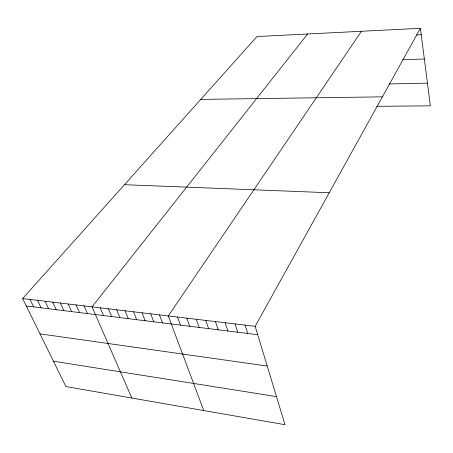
<?xml version="1.0" encoding="UTF-8"?>
<svg xmlns="http://www.w3.org/2000/svg" width="453" height="453" viewBox="0 0 453 453"><rect width="100%" height="100%" fill="white"/><g stroke="black" fill="none" stroke-linecap="round" stroke-linejoin="round"><path stroke-width="0.68" d="M255.175 326.324L420.407 28.301L256.964 36.546L22.65 298.55L65.906 386.556L285.011 424.699L255.175 326.324L22.65 298.55M361.432 31.274L168.301 315.951L203.742 410.554M307.649 33.986L92.044 306.84L131.829 398.034M416.528 34.932L421.228 34.711M402.694 59.711L424.342 58.975M389.025 83.952L427.439 83.142M200.747 99.4L382.406 96.846M376.822 106.308L430.35 105.832L420.407 28.301M124.479 184.688L329.229 192.757M26.302 305.979L257.723 334.716M39.994 333.844L267.219 366.047M53.448 361.211L276.489 396.596M30.051 299.439L33.675 306.896M37.525 300.328L41.121 307.819M45.079 301.234L48.641 308.753M52.707 302.14L56.24 309.699M60.413 303.063L63.913 310.65M68.199 303.991L71.665 311.613M76.064 304.931L79.502 312.587M84.009 305.883L87.418 313.572M100.158 307.808L103.494 315.565M108.363 308.787L111.659 316.579M116.648 309.778L119.909 317.604M125.028 310.781L128.25 318.64M133.493 311.794L136.676 319.688M142.055 312.813L145.198 320.747M150.707 313.85L153.805 321.817M159.456 314.892L162.508 322.898M177.514 317.049L180.475 325.129M186.829 318.165L189.75 326.279M196.257 319.286L199.127 327.445M205.792 320.43L208.612 328.623M215.441 321.579L218.204 329.812M225.198 322.746L227.91 331.018M235.073 323.923L237.734 332.236M245.062 325.118L247.666 333.47"/></g></svg>
